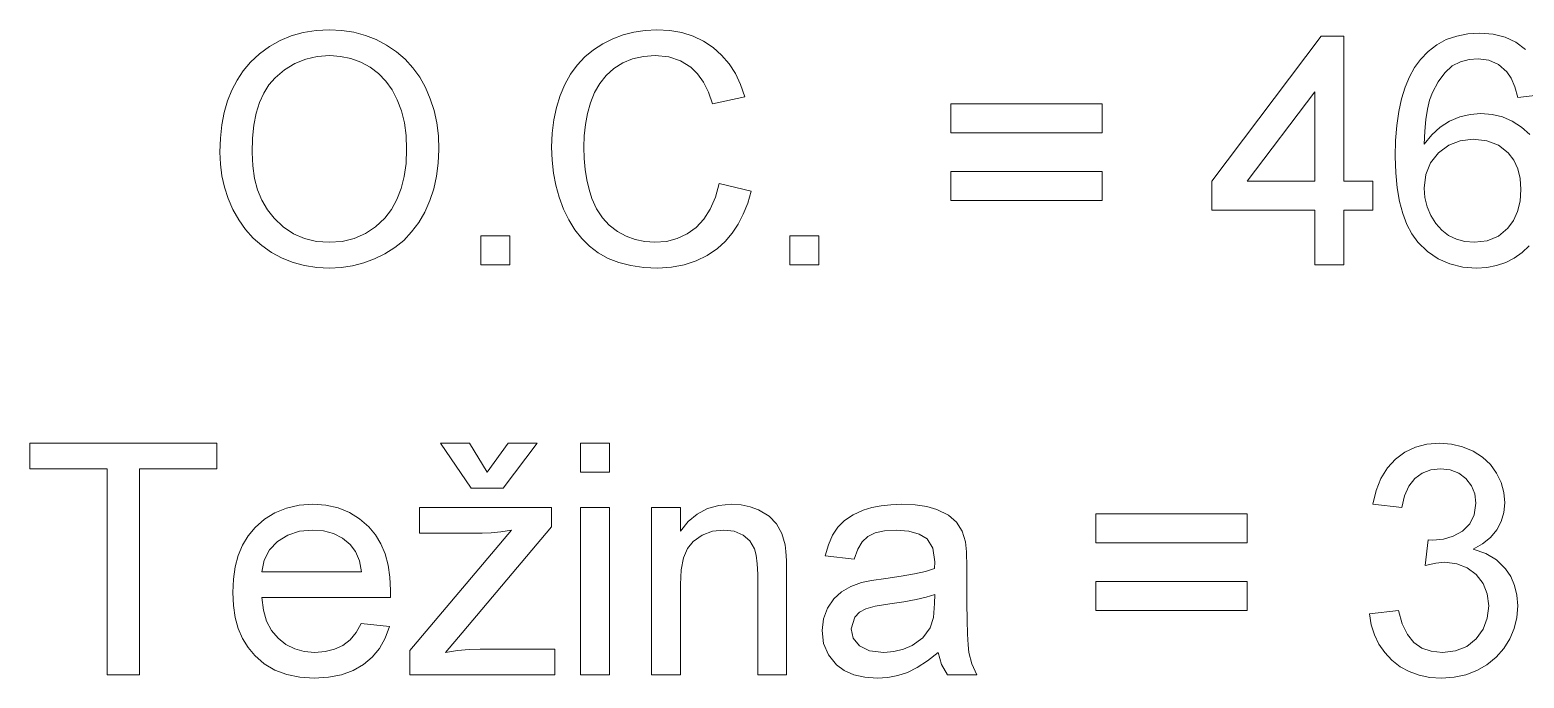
# Model space of a CAD drawing. Extents: x 0 to 297, y 0 to 550.
# Drawn here: x 232.45 to 261.45, y 43.6 to 56.19 of the extents above; entities that cross this region are included whole.
import ezdxf

# ---------------------------------------------------------------- set-up
doc = ezdxf.new("R2010")
doc.units = 0

msp = doc.modelspace()

# ---------------------------------------------------------------- linework, layer by layer
at = {"color": 7, "lineweight": 13}
for points in [[(236.138, 53.813), (236.147, 54.084), (236.175, 54.339), (236.222, 54.58), (236.287, 54.805), (236.37, 55.016), (236.472, 55.211), (236.593, 55.391), (236.732, 55.556), (236.909, 55.723), (237.1, 55.864), (237.305, 55.98), (237.524, 56.069), (237.757, 56.134), (238.005, 56.172), (238.266, 56.185), (238.507, 56.173), (238.739, 56.138), (238.961, 56.079), (239.173, 55.996), (239.375, 55.889), (239.564, 55.761), (239.733, 55.615), (239.884, 55.45), (240.016, 55.267), (240.129, 55.064), (240.222, 54.847), (240.295, 54.619), (240.347, 54.379), (240.378, 54.127), (240.388, 53.865), (240.377, 53.599), (240.344, 53.344), (240.29, 53.101), (240.213, 52.869), (240.115, 52.648), (239.997, 52.444), (239.86, 52.261), (239.706, 52.098), (239.533, 51.957), (239.342, 51.836), (239.139, 51.737), (238.929, 51.659), (238.714, 51.604), (238.491, 51.571), (238.263, 51.56), (238.017, 51.572), (237.782, 51.609), (237.558, 51.67), (237.344, 51.755), (237.141, 51.865), (236.953, 51.996), (236.784, 52.144), (236.634, 52.311), (236.504, 52.495), (236.392, 52.697), (236.301, 52.911), (236.23, 53.129), (236.179, 53.352), (236.148, 53.58)], [(245.826, 53.202), (246.451, 53.052), (246.382, 52.819), (246.296, 52.606), (246.195, 52.411), (246.078, 52.236), (245.944, 52.079), (245.794, 51.942), (245.596, 51.805), (245.382, 51.698), (245.15, 51.621), (244.901, 51.575), (244.636, 51.56), (244.363, 51.572), (244.111, 51.607), (243.881, 51.666), (243.671, 51.749), (243.483, 51.854), (243.314, 51.983), (243.162, 52.132), (243.027, 52.303), (242.909, 52.494), (242.807, 52.707), (242.724, 52.934), (242.659, 53.167), (242.613, 53.406), (242.585, 53.653), (242.576, 53.906), (242.586, 54.178), (242.617, 54.436), (242.668, 54.68), (242.741, 54.91), (242.834, 55.125), (242.946, 55.323), (243.075, 55.501), (243.222, 55.659), (243.387, 55.797), (243.569, 55.915), (243.763, 56.012), (243.965, 56.088), (244.175, 56.142), (244.392, 56.174), (244.617, 56.185), (244.869, 56.171), (245.103, 56.131), (245.322, 56.062), (245.523, 55.967), (245.709, 55.844), (245.875, 55.697), (246.02, 55.527), (246.143, 55.336), (246.245, 55.122), (246.326, 54.886), (245.701, 54.749), (245.62, 54.977), (245.523, 55.171), (245.41, 55.333), (245.28, 55.461), (245.08, 55.586), (244.85, 55.66), (244.587, 55.685), (244.357, 55.67), (244.146, 55.623), (243.956, 55.546), (243.784, 55.437), (243.635, 55.302), (243.51, 55.146), (243.409, 54.969), (243.331, 54.771), (243.274, 54.56), (243.233, 54.347), (243.209, 54.13), (243.201, 53.91), (243.207, 53.686), (243.226, 53.475), (243.258, 53.275), (243.302, 53.086), (243.359, 52.91), (243.45, 52.71), (243.562, 52.537), (243.696, 52.391), (243.852, 52.271), (244.023, 52.179), (244.201, 52.113), (244.386, 52.073), (244.577, 52.06), (244.805, 52.078), (245.015, 52.132), (245.207, 52.222), (245.38, 52.348), (245.531, 52.509), (245.656, 52.705), (245.754, 52.936)], [(257.388, 51.623), (257.388, 52.685), (255.388, 52.685), (255.388, 53.248), (257.513, 56.06), (257.951, 56.06), (257.951, 53.248), (258.513, 53.248), (258.513, 52.685), (257.951, 52.685), (257.951, 51.623)], [(236.763, 53.805), (236.775, 53.544), (236.81, 53.302), (236.87, 53.08), (236.953, 52.876), (237.059, 52.692), (237.19, 52.527), (237.369, 52.359), (237.566, 52.228), (237.78, 52.135), (238.011, 52.079), (238.26, 52.06), (238.513, 52.079), (238.747, 52.136), (238.963, 52.23), (239.16, 52.362), (239.339, 52.532), (239.469, 52.7), (239.575, 52.89), (239.657, 53.102), (239.716, 53.336), (239.751, 53.592), (239.763, 53.87), (239.752, 54.135), (239.718, 54.383), (239.661, 54.613), (239.582, 54.826), (239.481, 55.019), (239.359, 55.189), (239.216, 55.336), (239.052, 55.46), (238.872, 55.558), (238.682, 55.629), (238.481, 55.671), (238.269, 55.685), (238.029, 55.668), (237.803, 55.616), (237.591, 55.529), (237.393, 55.408), (237.208, 55.252), (237.09, 55.116), (236.99, 54.957), (236.908, 54.774), (236.845, 54.567), (236.799, 54.337), (236.772, 54.083)], [(257.388, 53.248), (257.388, 54.984), (256.076, 53.248)], [(253.263, 54.185), (250.326, 54.185), (250.326, 54.748), (253.263, 54.748)], [(259.513, 53.113), (259.527, 52.93), (259.57, 52.752), (259.641, 52.58), (259.737, 52.424), (259.851, 52.295), (259.985, 52.193), (260.136, 52.119), (260.302, 52.075), (260.485, 52.06), (260.736, 52.091), (260.953, 52.182), (261.137, 52.335), (261.247, 52.485), (261.325, 52.659), (261.372, 52.859), (261.388, 53.083), (261.373, 53.298), (261.326, 53.489), (261.249, 53.655), (261.14, 53.798), (260.955, 53.944), (260.729, 54.031), (260.462, 54.06), (260.211, 54.031), (259.987, 53.944), (259.789, 53.798), (259.636, 53.606), (259.544, 53.377)], [(253.263, 52.873), (250.326, 52.873), (250.326, 53.435), (253.263, 53.435)], [(241.201, 51.623), (241.201, 52.185), (241.763, 52.185), (241.763, 51.623)], [(247.201, 51.623), (247.201, 52.185), (247.763, 52.185), (247.763, 51.623)], [(233.951, 43.661), (233.951, 47.661), (232.451, 47.661), (232.451, 48.161), (236.076, 48.161), (236.076, 47.661), (234.576, 47.661), (234.576, 43.661)], [(241.326, 47.599), (241.732, 48.161), (242.294, 48.161), (241.638, 47.286), (241.013, 47.286), (240.419, 48.161), (240.982, 48.161)], [(243.138, 47.599), (243.138, 48.161), (243.701, 48.161), (243.701, 47.599)], [(258.451, 44.849), (259.013, 44.911), (259.087, 44.65), (259.186, 44.443), (259.311, 44.289), (259.464, 44.183), (259.649, 44.12), (259.866, 44.099), (260.12, 44.127), (260.338, 44.214), (260.519, 44.359), (260.654, 44.546), (260.736, 44.761), (260.763, 45.003), (260.736, 45.233), (260.656, 45.434), (260.522, 45.608), (260.347, 45.74), (260.143, 45.82), (259.91, 45.847), (259.74, 45.831), (259.533, 45.786), (259.592, 46.286), (259.677, 46.279), (259.884, 46.299), (260.077, 46.357), (260.256, 46.454), (260.399, 46.592), (260.484, 46.772), (260.513, 46.994), (260.492, 47.175), (260.428, 47.334), (260.322, 47.472), (260.182, 47.577), (260.018, 47.64), (259.829, 47.661), (259.641, 47.64), (259.475, 47.578), (259.331, 47.474), (259.214, 47.328), (259.129, 47.14), (259.076, 46.911), (258.513, 46.974), (258.577, 47.24), (258.672, 47.475), (258.798, 47.679), (258.955, 47.85), (259.138, 47.986), (259.341, 48.083), (259.566, 48.142), (259.812, 48.161), (260.041, 48.144), (260.258, 48.092), (260.463, 48.005), (260.645, 47.888), (260.797, 47.746), (260.918, 47.578), (261.005, 47.394), (261.058, 47.203), (261.076, 47.004), (261.058, 46.817), (261.006, 46.642), (260.92, 46.479), (260.799, 46.332), (260.646, 46.206), (260.459, 46.102), (260.706, 46.019), (260.916, 45.893), (261.091, 45.722), (261.193, 45.569), (261.267, 45.397), (261.311, 45.208), (261.326, 45), (261.309, 44.773), (261.258, 44.56), (261.174, 44.361), (261.057, 44.176), (260.906, 44.006), (260.729, 43.859), (260.535, 43.745), (260.323, 43.664), (260.093, 43.615), (259.846, 43.599), (259.623, 43.612), (259.415, 43.654), (259.223, 43.724), (259.047, 43.821), (258.886, 43.947), (258.746, 44.094), (258.633, 44.258), (258.546, 44.438), (258.485, 44.635)], [(238.881, 44.661), (239.433, 44.599), (239.349, 44.374), (239.237, 44.176), (239.094, 44.005), (238.923, 43.861), (238.723, 43.746), (238.498, 43.664), (238.248, 43.615), (237.971, 43.599), (237.692, 43.616), (237.436, 43.668), (237.205, 43.756), (236.998, 43.878), (236.815, 44.035), (236.685, 44.19), (236.578, 44.365), (236.495, 44.559), (236.435, 44.773), (236.4, 45.006), (236.388, 45.259), (236.4, 45.52), (236.436, 45.761), (236.496, 45.982), (236.58, 46.183), (236.688, 46.363), (236.82, 46.523), (237.003, 46.685), (237.206, 46.811), (237.43, 46.901), (237.675, 46.956), (237.94, 46.974), (238.196, 46.956), (238.434, 46.904), (238.651, 46.816), (238.849, 46.694), (239.028, 46.536), (239.157, 46.38), (239.263, 46.205), (239.345, 46.01), (239.404, 45.795), (239.439, 45.56), (239.451, 45.306), (239.448, 45.161), (236.951, 45.161), (236.982, 44.919), (237.046, 44.707), (237.141, 44.524), (237.268, 44.372), (237.42, 44.253), (237.59, 44.167), (237.777, 44.116), (237.982, 44.099), (238.184, 44.113), (238.365, 44.158), (238.525, 44.233), (238.664, 44.34), (238.783, 44.483)], [(239.826, 43.661), (239.826, 44.132), (241.801, 46.474), (241.594, 46.439), (241.404, 46.418), (241.231, 46.411), (240.013, 46.411), (240.013, 46.911), (242.576, 46.911), (242.576, 46.539), (240.84, 44.481), (240.517, 44.099), (240.75, 44.133), (240.974, 44.154), (241.188, 44.161), (242.638, 44.161), (242.638, 43.661)], [(243.138, 43.661), (243.138, 46.911), (243.701, 46.911), (243.701, 43.661)], [(244.513, 43.661), (244.513, 46.911), (245.076, 46.911), (245.076, 46.45), (245.226, 46.639), (245.4, 46.785), (245.599, 46.89), (245.822, 46.953), (246.07, 46.974), (246.253, 46.962), (246.427, 46.927), (246.59, 46.868), (246.797, 46.746), (246.944, 46.592), (247.044, 46.406), (247.109, 46.186), (247.125, 46.059), (247.135, 45.882), (247.138, 45.653), (247.138, 43.661), (246.576, 43.661), (246.576, 45.615), (246.569, 45.818), (246.548, 45.984), (246.513, 46.112), (246.426, 46.261), (246.291, 46.375), (246.117, 46.449), (245.916, 46.474), (245.698, 46.449), (245.501, 46.375), (245.325, 46.253), (245.216, 46.118), (245.138, 45.933), (245.091, 45.699), (245.076, 45.415), (245.076, 43.661)], [(250.076, 44.099), (249.869, 43.934), (249.672, 43.804), (249.485, 43.711), (249.298, 43.649), (249.102, 43.611), (248.898, 43.599), (248.654, 43.615), (248.441, 43.664), (248.257, 43.745), (248.103, 43.859), (247.949, 44.048), (247.856, 44.27), (247.826, 44.524), (247.852, 44.751), (247.93, 44.958), (248.052, 45.135), (248.205, 45.273), (248.386, 45.377), (248.588, 45.453), (248.784, 45.495), (249.061, 45.535), (249.362, 45.576), (249.62, 45.622), (249.836, 45.671), (250.01, 45.724), (250.013, 45.857), (249.976, 46.125), (249.864, 46.3), (249.707, 46.396), (249.507, 46.454), (249.263, 46.474), (249.036, 46.46), (248.853, 46.418), (248.713, 46.35), (248.605, 46.246), (248.517, 46.1), (248.451, 45.911), (247.888, 45.974), (247.948, 46.189), (248.029, 46.375), (248.132, 46.532), (248.262, 46.662), (248.426, 46.771), (248.623, 46.859), (248.79, 46.909), (248.97, 46.945), (249.163, 46.966), (249.368, 46.974), (249.631, 46.963), (249.858, 46.929), (250.051, 46.874), (250.279, 46.762), (250.437, 46.625), (250.542, 46.455), (250.611, 46.245), (250.631, 46.051), (250.638, 45.753), (250.638, 45.055), (250.64, 44.721), (250.647, 44.45), (250.659, 44.242), (250.676, 44.097), (250.732, 43.875), (250.826, 43.661), (250.263, 43.661), (250.143, 43.864)], [(256.076, 46.224), (253.138, 46.224), (253.138, 46.786), (256.076, 46.786)], [(236.951, 45.661), (238.888, 45.661), (238.846, 45.879), (238.772, 46.058), (238.665, 46.196), (238.515, 46.318), (238.343, 46.404), (238.15, 46.456), (237.937, 46.474), (237.682, 46.449), (237.455, 46.375), (237.256, 46.252), (237.099, 46.088), (236.997, 45.891)], [(256.076, 44.911), (253.138, 44.911), (253.138, 45.474), (256.076, 45.474)], [(250.013, 45.224), (249.849, 45.171), (249.649, 45.123), (249.413, 45.08), (249.14, 45.04), (248.858, 44.994), (248.673, 44.942), (248.552, 44.876), (248.462, 44.784), (248.388, 44.553), (248.428, 44.374), (248.55, 44.228), (248.749, 44.131), (249.023, 44.099), (249.221, 44.113), (249.404, 44.158), (249.572, 44.232), (249.78, 44.384), (249.924, 44.574), (249.989, 44.773), (250.01, 45.049)]]:
    msp.add_lwpolyline(points, close=True, dxfattribs=at)
for points in [[(261.547, 51.99), (261.412, 51.861), (261.259, 51.754), (261.093, 51.669), (260.915, 51.609), (260.727, 51.572), (260.528, 51.56), (260.259, 51.58), (260.011, 51.641), (259.784, 51.742), (259.577, 51.883), (259.39, 52.064), (259.274, 52.222), (259.175, 52.406), (259.094, 52.617), (259.031, 52.854), (258.986, 53.119), (258.959, 53.409), (258.951, 53.727), (258.958, 54.04), (258.981, 54.33), (259.019, 54.599), (259.073, 54.845), (259.142, 55.07), (259.226, 55.272), (259.325, 55.453), (259.44, 55.611), (259.591, 55.767), (259.758, 55.895), (259.941, 55.995), (260.142, 56.066), (260.358, 56.108), (260.591, 56.123), (260.849, 56.103), (261.082, 56.044), (261.29, 55.945), (261.475, 55.807)], [(261.888, 54.935), (261.326, 54.873), (261.269, 55.081), (261.199, 55.248), (261.115, 55.373), (260.952, 55.511), (260.766, 55.595), (260.556, 55.623), (260.382, 55.607), (260.215, 55.562), (260.056, 55.486), (259.91, 55.35), (259.782, 55.178), (259.671, 54.97), (259.616, 54.822), (259.573, 54.647), (259.541, 54.446), (259.521, 54.219), (259.513, 53.965), (259.657, 54.149), (259.821, 54.299), (260.004, 54.414), (260.201, 54.495), (260.404, 54.544), (260.613, 54.56), (260.829, 54.544), (261.031, 54.495), (261.221, 54.413), (261.397, 54.299), (261.56, 54.153)]]:
    msp.add_lwpolyline(points, dxfattribs=at)

doc.saveas('drawing.dxf')
